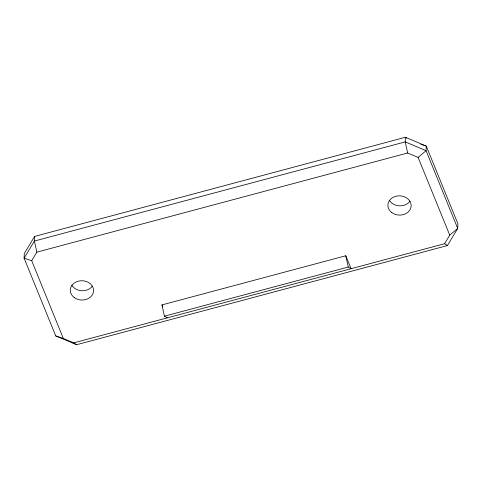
<?xml version="1.0" encoding="UTF-8"?>
<svg xmlns="http://www.w3.org/2000/svg" width="482" height="482" viewBox="0 0 482 482"><rect width="100%" height="100%" fill="white"/><g stroke="black" fill="none" stroke-linecap="round" stroke-linejoin="round"><path stroke-width="0.72" d="M34.596 236.427L34.409 241.042L36.861 252.146L31.704 260.708L63.341 338.466L73.77 342.865L76.59 344.72L447.404 245.573L457.713 228.45L457.9 223.829L426.263 146.07L405.41 137.28L34.596 236.427L24.287 253.55L24.1 258.171L55.737 335.93L76.59 344.72M73.77 342.865L444.585 243.717L449.736 235.156L457.713 228.45L426.076 150.691L426.263 146.07L420.732 144.226M36.861 252.146L407.676 152.999L418.099 157.397L426.076 150.691L405.223 141.895L34.409 241.042L24.1 258.171L31.704 260.708M161.976 304.907L345.799 255.761L351.077 268.721L348.245 267.046L164.422 316.192L161.976 304.907L162.814 306.956M55.737 335.93L63.341 338.466M164.422 316.192L167.254 317.867M406.663 138.105L405.41 137.28L405.223 141.895L407.676 152.999M444.585 243.717L447.404 245.573M418.099 157.397L449.736 235.156M345.799 255.761L348.245 267.046M409.971 201.181A11.646 9.634 2.3 0 1 399.5 205.856A11.646 9.634 2.3 0 1 389.438 200.355M92.375 286.097A11.646 9.634 2.3 0 1 81.904 290.773A11.646 9.634 2.3 0 1 71.848 285.272M74.24 297.533A11.646 9.634 2.3 0 0 93.345 292.423A11.646 9.634 2.3 0 0 78.192 281.211A11.646 9.634 2.3 0 0 74.24 297.533M391.83 212.616A11.646 9.634 2.3 0 0 410.935 207.507A11.646 9.634 2.3 0 0 395.782 196.295A11.646 9.634 2.3 0 0 391.83 212.616"/></g></svg>
